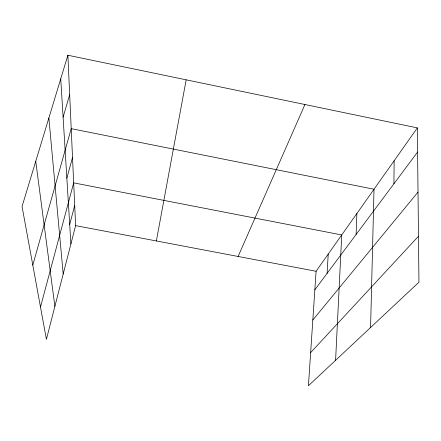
<?xml version="1.0" encoding="UTF-8"?>
<svg xmlns="http://www.w3.org/2000/svg" width="441" height="441" viewBox="0 0 441 441"><rect width="100%" height="100%" fill="white"/><g stroke="black" fill="none" stroke-linecap="round" stroke-linejoin="round"><path stroke-width="0.66" d="M393.929 183.765L394.138 160.75M370.578 327.52L374.018 189.244L71.216 128.656L32.799 265.124M356.102 234.485L356.896 213.488M335.595 360.297L341.736 234.954L73.675 182.861L40.489 307.057M327.09 273.381L328.22 254.093M417.346 127.884L316.087 271.27L308.424 385.759L418.95 282.19L417.346 127.884L67.881 55.241L22.05 206.482L46.41 339.361L75.615 225.627L67.881 55.241M156.362 240.957L186.168 79.832M69.7 224.535L74.7 205.434M66.85 178.17L72.522 157.454M63.102 117.223L69.672 94.666M238.112 256.469L304.946 104.523M314.846 289.792L417.599 152.029M312.823 320.017L418.013 192.094M310.646 352.613L418.47 236.244M75.615 225.627L316.087 271.27M35.743 161.29L54.882 306.379M48.868 117.99L63.195 273.993M60.742 78.807L70.896 243.994"/></g></svg>
